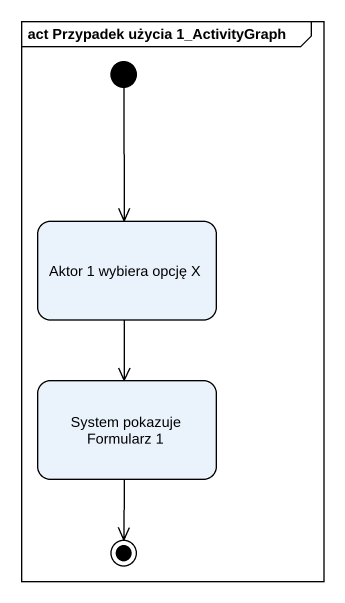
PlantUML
@startuml
mainframe act Przypadek użycia 1_ActivityGraph
hide empty description
state "Aktor 1 wybiera opcję X" as Aktor_1_wybiera_opcję_X
state "System pokazuje Formularz 1" as System_pokazuje_Formularz_1
[*] --> Aktor_1_wybiera_opcję_X
Aktor_1_wybiera_opcję_X --> System_pokazuje_Formularz_1
System_pokazuje_Formularz_1 --> [*]
@enduml
